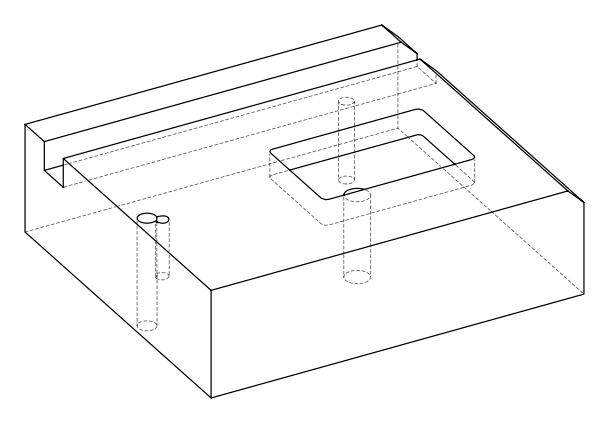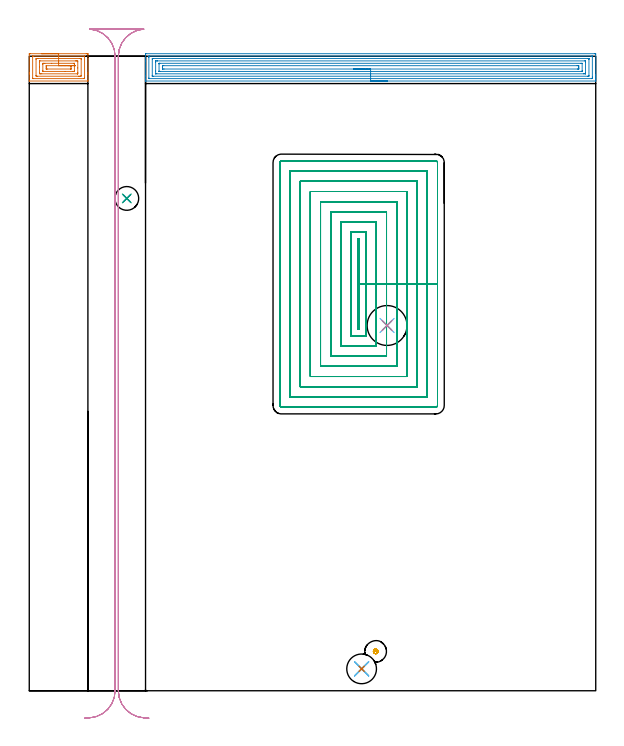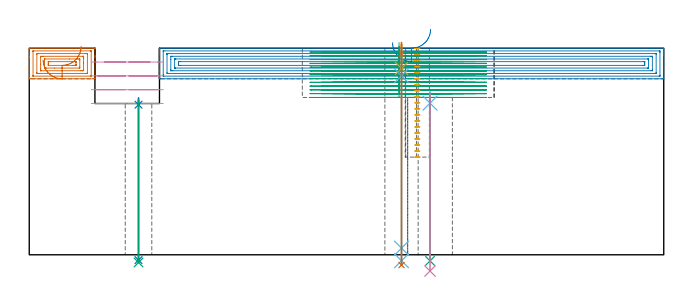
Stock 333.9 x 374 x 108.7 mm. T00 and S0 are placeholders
(PLAN: 15 operations, 11 tool changes, 94.8 min)
(1 AREA_MILL | FG_CHAMFER_SURFACE | UGT0205_001 | 1.96 min | 5443 mm3)
(2 AREA_MILL_1 | FG_CHAMFER_SURFACE_1 | UGT0205_001 | 13.04 min | 35353 mm3)
(3 MILL_RECTANGULAR_POCKET | POCKET_RECTANGULAR_STRAIGHT | NXT0201_009 | Follow Part, ap 2, ae 75% | 69.12 min | 399645 mm3)
(4 MILL_RECTANGULAR_SLOT | SLOT_RECTANGULAR | UGT0201_004 | Follow Part, ap 8, ae 75% | 7.09 min | 367162 mm3)
(5 MILL_BLIND_HOLE_FROM_SOLID_MATERIAL | STEP1POCKET | NXT0201_010 | Spiral | 0.99 min | 7177 mm3)
(6 SPOT_DRILL | STEP1HOLE | NXT0321_9005460120000 | 0.05 min | 229 mm3)
(7 SPOT_DRILL_1 | STEP1HOLE_1 | NXT0321_9005460120000 | 0.05 min | 156 mm3)
(8 SPOT_DRILL_2 | STEP1HOLE_2 | NXT0321_9005460120000 | 0.04 min | 22 mm3)
(9 DRILL_THROUGH_HOLE_INTO_CENTER | STEP1HOLE | NXT0301_065 | 0.36 min | 5574 mm3)
(10 DRILL_TO_ENLARGE_THROUGH_HOLE | STEP1HOLE | UGT0301_056 | 0.38 min | 30162 mm3)
(11 DRILL_BLIND_HOLE_INTO_CENTER | STEP1HOLE_1 | NXT0301_042 | 0.05 min | 355 mm3)
(12 GUN_DRILL_THROUGH_HOLE | STEP1HOLE_1 | UGT0307_003 | 0.53 min | 3731 mm3)
(13 SPADE_DRILL_TO_ENLARGE_THROUGH_HOLE | STEP1HOLE_1 | UGT0306_008 | 0.47 min | 21337 mm3)
(14 DRILL_THROUGH_HOLE_INTO_CENTER_1 | STEP1HOLE_2 | NXT0301_042 | 0.34 min | 3107 mm3)
(15 DRILL_TO_ENLARGE_THROUGH_HOLE_1 | STEP1HOLE_2 | NXT0301_104 | 0.35 min | 9111 mm3)
(TOOL UGT0205_001 | Chamfer Mill 20 x 3 x 45 deg. | D20 FL50 Z2)
(TOOL NXT0201_009 | ENDMILL 8mm [2P460-0800-NA 1630] | D8 FL26 Z6)
(TOOL UGT0201_004 | End Mill 32 mm | D32 FL53 Z6)
(TOOL NXT0201_010 | ENDMILL 10mm [2P460-1000-NA 1630] | D10 FL30 Z6)
(TOOL NXT0321_9005460120000 | NC Spot Drill, 142deg, 12mm, Carbide, Uncoated | D12 PA142 FL30 Z2)
(TOOL NXT0301_065 | Carbide Drill 9.4mm [860.1-0940-075A1-MM 2214] | D9.4 PA140 FL98 Z2)
(TOOL UGT0301_056 | Twist Drill 23.5 mm | D23.5 PA118 FL155 Z2)
(TOOL NXT0301_042 | Carbide Drill 7.1mm [860.1-0710-057A1-MM 2214] | D7.1 PA140 FL85 Z2)
(TOOL UGT0307_003 | Gun Drill 7 mm | D7 PA130 FL24 Z1)
(TOOL UGT0306_008 | Spade Drill 17.5mm | D17.5 PA132 FL10 Z2)
(TOOL NXT0301_104 | Carbide Drill 14mm [860.1-1400-112A1-MM 2214] | D14 PA140 FL123 Z2)
(OP 1 AREA_MILL)
G17 G21 G94 G90
T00 M6
G54
G17 G0 G90 X7.3 Y375.5 S1061 M3
G43 Z118.7 H0
Z102.6
G94 G1 X7.338 Z101.728 F250.
X7.452 Z100.864
X7.641 Z100.012
X7.903 Z99.18
X8.237 Z98.374
X8.64 Z97.6
X9.108 Z96.864
X9.64 Z96.172
X10.229 Z95.529
X10.872 Z94.94
X11.564 Z94.408
X12.3 Z93.94
X13.074 Z93.537
X13.88 Z93.203
X14.712 Z92.941
X15.563 Z92.752
X16.428 Z92.638
X17.3 Z92.6
X33.59 Y375.499 Z92.601
X34.106 Y375.497 Z92.603
X34.593 Y375.491 Z92.605
X34.597 Y375.474 Z92.621
X34.6 Y374.982 Z93.113
Y364.348 Z103.745
Y363.566 Z104.532
Y363.462 Z104.636
X34.599 Y359.52 Z108.579
X34.59 Y359.405 Z108.693
X34.548 Y359.4 Z108.7
X0.052
X0.01 Y359.405 Z108.693
X0. Y359.522 Z108.577
Y363.566 Z104.532
Y364.348 Z103.745
X0.001 Y374.982 Z93.113
X0.003 Y375.474 Z92.621
X0.007 Y375.491 Z92.605
X0.494 Y375.5 Z92.6
X17.3
Y374.086 Z94.014
X32.347
X32.55 Y374.079 Z94.021
X32.591 Y374.077 Z94.023
X32.595 Y374.048 Z94.052
X32.598 Y374.016 Z94.084
X32.599 Y373.982 Z94.118
X32.6 Y373.833 Z94.267
X32.599 Y361.162 Z106.938
X32.596 Y360.986 Z107.114
X32.59 Y360.846 Z107.254
X32.587 Y360.82 Z107.28
X32.581 Y360.818 Z107.282
X32.555 Y360.816 Z107.284
X32.337 Y360.814 Z107.286
X2.253
X2.05 Y360.821 Z107.279
X2.009 Y360.823 Z107.277
X2.005 Y360.852 Z107.248
X2.002 Y360.884 Z107.216
X2.001 Y360.918 Z107.182
X2. Y361.067 Z107.033
X2.001 Y373.738 Z94.362
X2.004 Y373.914 Z94.186
X2.01 Y374.054 Z94.046
X2.013 Y374.08 Z94.02
X2.019 Y374.082 Z94.018
X2.045 Y374.084 Z94.016
X2.263 Y374.086 Z94.014
X17.3
Y372.672 Z95.428
X29.683 Y372.671 Z95.429
X30.223 Y372.669 Z95.431
X30.568 Y372.665 Z95.435
X30.597 Y372.324 Z95.776
X30.599 Y372.292 Z95.808
Y362.576 Z105.524
Y362.545 Z105.555
X30.568 Y362.235 Z105.865
X30.028 Y362.23 Z105.87
X29.683 Y362.229 Z105.871
X29.146 Y362.228 Z105.872
X4.917 Y362.229 Z105.871
X4.377 Y362.231 Z105.869
X4.032 Y362.235 Z105.865
X4.003 Y362.576 Z105.524
X4.001 Y362.608 Z105.492
Y372.324 Z95.776
Y372.355 Z95.745
X4.032 Y372.665 Z95.435
X4.572 Y372.67 Z95.43
X4.917 Y372.671 Z95.429
X5.454 Y372.672 Z95.428
X17.3
Y371.257 Z96.843
X27.21
X27.914 Y371.255 Z96.845
X28.099 Y371.253 Z96.847
X28.59 Y371.24 Z96.86
X28.598 Y370.752 Z97.348
X28.6 Y367.106 Z100.994
Y364.548 Z103.552
X28.599 Y364.348 Z103.752
X28.593 Y363.668 Z104.432
X28.588 Y363.649 Z104.451
X28.573 Y363.647 Z104.453
X28.53 Y363.645 Z104.455
X28.442 Y363.643 Z104.457
X28.266
X7.39
X6.686 Y363.645 Z104.455
X6.501 Y363.647 Z104.453
X6.01 Y363.66 Z104.44
X6.002 Y364.148 Z103.952
X6. Y367.794 Z100.306
Y370.352 Z97.748
X6.001 Y370.552 Z97.548
X6.007 Y371.232 Z96.868
X6.012 Y371.251 Z96.849
X6.027 Y371.253 Z96.847
X6.07 Y371.255 Z96.845
X6.158 Y371.257 Z96.843
X6.334
X17.3
Y369.843 Z98.257
X26.323
X26.441 Y369.841 Z98.259
X26.535 Y369.839 Z98.261
X26.589 Y369.836 Z98.264
X26.591 Y369.817 Z98.283
X26.595 Y369.665 Z98.435
X26.6 Y369.21 Z98.89
Y365.665 Z102.435
X26.596 Y365.235 Z102.865
X26.593 Y365.121 Z102.979
X26.59 Y365.07 Z103.03
X26.499 Y365.064 Z103.036
X26.32 Y365.059 Z103.041
X26.145 Y365.058 Z103.042
X25.438 Y365.057 Z103.043
X21.192
X8.277
X8.159 Y365.059 Z103.041
X8.065 Y365.061 Z103.039
X8.011 Y365.064 Z103.036
X8.009 Y365.083 Z103.017
X8.005 Y365.235 Z102.865
X8. Y365.69 Z102.41
Y369.235 Z98.865
X8.004 Y369.665 Z98.435
X8.007 Y369.779 Z98.321
X8.01 Y369.83 Z98.27
X8.101 Y369.836 Z98.264
X8.28 Y369.841 Z98.259
X8.455 Y369.842 Z98.258
X9.162 Y369.843 Z98.257
X13.231
X17.3
Y368.429 Z99.671
X22.957
X23.841
X24.376 Y368.428 Z99.672
X24.554 Y368.425 Z99.675
X24.582 Y368.422 Z99.678
X24.59 Y368.42 Z99.68
X24.593 Y368.386 Z99.714
X24.598 Y368.267 Z99.833
X24.599 Y368.117 Z99.983
X24.6 Y367.893 Z100.207
Y367.007 Z101.093
X24.599 Y366.783 Z101.317
X24.594 Y366.558 Z101.542
X24.59 Y366.495 Z101.605
X24.585 Y366.477 Z101.623
X24.575 Y366.476 Z101.624
X24.51 Y366.473 Z101.627
X24.376 Y366.472 Z101.628
X10.759 Y366.471 Z101.629
X10.224 Y366.472 Z101.628
X10.046 Y366.475 Z101.625
X10.018 Y366.478 Z101.622
X10.01 Y366.48 Z101.62
X10.007 Y366.514 Z101.586
X10.002 Y366.633 Z101.467
X10. Y367.231 Z100.869
Y367.893 Z100.207
X10.001 Y368.117 Z99.983
X10.006 Y368.342 Z99.758
X10.01 Y368.405 Z99.695
X10.015 Y368.423 Z99.677
X10.025 Y368.424 Z99.676
X10.09 Y368.427 Z99.673
X10.224 Y368.428 Z99.672
X17.3 Y368.429 Z99.671
X18.172 Z99.709
X19.036 Z99.823
X19.888 Z100.012
X20.72 Z100.274
X21.526 Z100.608
X22.3 Z101.011
X23.036 Z101.48
X23.728 Z102.011
X24.371 Z102.6
X24.96 Z103.243
X25.492 Z103.935
X25.96 Z104.671
X26.363 Z105.445
X26.697 Z106.251
X26.959 Z107.083
X27.148 Z107.935
X27.262 Z108.799
X27.3 Z109.671
G0 Z118.7
M5
M2
(OP 2 AREA_MILL_1)
G17 G21 G94 G90
T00 M6
G54
G17 G0 G90 X211.2 Y359.4 S1061 M3
G43 Z118.7 H0
G94 G1 X211.162 Z117.828 F250.
X211.048 Z116.963
X210.859 Z116.112
X210.597 Z115.28
X210.263 Z114.474
X209.86 Z113.7
X209.392 Z112.964
X208.86 Z112.272
X208.271 Z111.629
X207.628 Z111.039
X206.936 Z110.508
X206.2 Z110.04
X205.426 Z109.637
X204.62 Z109.303
X203.788 Z109.041
X202.936 Z108.852
X202.072 Z108.738
X201.2 Z108.7
X68.66
X68.509 Y359.402 Z108.688
X68.5 Y359.427 Z108.664
Y359.771 Z108.328
Y360.167 Z107.932
Y360.804 Z107.291
Y362.008 Z106.089
Y362.576 Z105.518
Y371.296 Z96.801
Y374.982 Z93.115
X68.502 Y375.268 Z92.829
X68.51 Y375.492 Z92.606
X68.734 Y375.499 Z92.599
X333.294 Y375.5 Z92.6
X333.668 Y375.497 Z92.602
X333.89 Y375.492 Z92.606
X333.9 Y375.267 Z92.831
Y363.178 Z104.917
Y362.576 Z105.518
Y362.008 Z106.089
Y361.69 Z106.406
Y361.122 Z106.974
Y360.804 Z107.291
Y360.167 Z107.932
Y359.772 Z108.328
Y359.427 Z108.664
X333.891 Y359.402 Z108.688
X333.74 Y359.4 Z108.7
X201.2
Y360.814 Z107.286
X70.891
X70.67 Y360.816 Z107.284
X70.564 Y360.818 Z107.282
X70.519 Y360.821 Z107.279
X70.51 Y360.849 Z107.251
X70.506 Y360.948 Z107.152
X70.501 Y361.192 Z106.908
X70.5 Y373.21 Z94.89
X70.502 Y373.597 Z94.503
X70.51 Y373.987 Z94.113
X70.515 Y374.079 Z94.021
X70.561 Y374.082 Z94.018
X70.671 Y374.084 Z94.016
X70.891 Y374.086 Z94.014
X331.509
X331.73 Y374.084 Z94.016
X331.836 Y374.082 Z94.018
X331.881 Y374.079 Z94.021
X331.89 Y374.051 Z94.049
X331.894 Y373.952 Z94.148
X331.899 Y373.708 Z94.392
X331.9 Y361.69 Z106.41
X331.898 Y361.303 Z106.797
X331.89 Y360.913 Z107.187
X331.885 Y360.821 Z107.279
X331.839 Y360.818 Z107.282
X331.729 Y360.816 Z107.284
X331.509 Y360.814 Z107.286
X201.2
Y362.228 Z105.872
X73.026 Y362.229 Z105.871
X72.677 Y362.23 Z105.87
X72.56 Y362.233 Z105.867
X72.522 Y362.235 Z105.865
X72.51 Y362.244 Z105.856
X72.506 Y362.284 Z105.816
X72.502 Y362.401 Z105.699
X72.5 Y362.576 Z105.524
Y362.751 Z105.349
X72.501 Y372.324 Z95.776
X72.503 Y372.496 Z95.604
X72.511 Y372.665 Z95.435
X72.677 Y372.667 Z95.433
X73.22 Y372.671 Z95.429
X329.374
X329.723 Y372.67 Z95.43
X329.84 Y372.667 Z95.433
X329.878 Y372.665 Z95.435
X329.89 Y372.655 Z95.445
X329.894 Y372.616 Z95.484
X329.898 Y372.499 Z95.601
X329.9 Y372.324 Z95.776
Y372.149 Z95.951
X329.899 Y362.576 Z105.524
X329.897 Y362.404 Z105.696
X329.889 Y362.236 Z105.864
X329.723 Y362.233 Z105.867
X329.18 Y362.229 Z105.871
X201.2 Y362.228 Z105.872
Y363.643 Z104.457
X75.172
X74.593 Y363.645 Z104.455
X74.527 Y363.648 Z104.452
X74.512 Y363.649 Z104.451
X74.509 Y363.665 Z104.435
X74.505 Y363.714 Z104.386
X74.501 Y363.913 Z104.187
X74.5 Y365.235 Z102.865
Y370.552 Z97.548
X74.503 Y370.976 Z97.124
X74.507 Y371.187 Z96.913
X74.51 Y371.239 Z96.861
X74.518 Y371.251 Z96.849
X74.543 Y371.252 Z96.848
X74.645 Y371.255 Z96.845
X75.354 Y371.257 Z96.843
X75.536
X327.228
X327.807 Y371.255 Z96.845
X327.872 Y371.252 Z96.848
X327.888 Y371.251 Z96.849
X327.891 Y371.235 Z96.865
X327.895 Y371.186 Z96.914
X327.899 Y370.987 Z97.113
X327.9 Y370.59 Z97.51
Y364.348 Z103.752
X327.897 Y363.924 Z104.176
X327.893 Y363.713 Z104.387
X327.89 Y363.661 Z104.439
X327.882 Y363.649 Z104.451
X327.857 Y363.648 Z104.452
X327.755 Y363.645 Z104.455
X327.046 Y363.643 Z104.457
X326.864
X201.2
Y365.057 Z103.043
X77.139
X76.96 Y365.058 Z103.042
X76.602 Y365.062 Z103.038
X76.509 Y365.064 Z103.036
X76.506 Y365.089 Z103.011
X76.502 Y365.144 Z102.956
X76.501 Y365.235 Z102.865
X76.5 Y369.413 Z98.687
X76.503 Y369.665 Z98.435
X76.509 Y369.823 Z98.277
X76.511 Y369.836 Z98.264
X76.567 Y369.839 Z98.261
X76.662 Y369.842 Z98.258
X76.781 Y369.843 Z98.257
X76.96
X325.261
X325.44 Y369.842 Z98.258
X325.798 Y369.838 Z98.262
X325.891 Y369.836 Z98.264
X325.894 Y369.811 Z98.289
X325.898 Y369.756 Z98.344
X325.899 Y369.665 Z98.435
X325.9 Y365.487 Z102.613
X325.897 Y365.235 Z102.865
X325.891 Y365.077 Z103.023
X325.888 Y365.064 Z103.036
X325.833 Y365.061 Z103.039
X325.738 Y365.058 Z103.042
X325.619 Y365.057 Z103.043
X325.44
X201.2
Y366.471 Z101.629
X79.463 Y366.472 Z101.628
X78.924 Y366.475 Z101.625
X78.564 Y366.478 Z101.622
X78.51 Y366.485 Z101.615
X78.504 Y366.538 Z101.562
X78.501 Y367.007 Z101.093
X78.5 Y367.428 Z100.672
Y367.893 Z100.207
Y368.314 Z99.786
X78.503 Y368.374 Z99.726
X78.508 Y368.41 Z99.69
X78.512 Y368.423 Z99.677
X78.521 Y368.424 Z99.676
X78.654 Y368.427 Z99.673
X78.924 Y368.428 Z99.672
X79.277 Y368.429 Z99.671
X322.937 Y368.428 Z99.672
X323.476 Y368.425 Z99.675
X323.836 Y368.422 Z99.678
X323.89 Y368.415 Z99.685
X323.896 Y368.362 Z99.738
X323.899 Y367.893 Z100.207
X323.9 Y367.472 Z100.628
Y367.007 Z101.093
X323.899 Y366.586 Z101.514
X323.897 Y366.526 Z101.574
X323.892 Y366.49 Z101.61
X323.888 Y366.477 Z101.623
X323.879 Y366.476 Z101.624
X323.746 Y366.473 Z101.627
X323.476 Y366.472 Z101.628
X323.123 Y366.471 Z101.629
X201.2
X200.328 Z101.667
X199.464 Z101.781
X198.612 Z101.97
X197.78 Z102.232
X196.974 Z102.566
X196.2 Z102.969
X195.464 Z103.437
X194.772 Z103.968
X194.129 Z104.558
X193.54 Z105.201
X193.008 Z105.893
X192.54 Z106.629
X192.137 Z107.403
X191.803 Z108.209
X191.541 Z109.041
X191.352 Z109.892
X191.238 Z110.757
X191.2 Z111.629
G0 Z118.7
M5
M2
(OP 3 MILL_RECTANGULAR_POCKET)
G17 G21 G94 G90
T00 M6
G54
G17 G0 G90 X194.6 Y221.118 S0 M3
G43 Z118.7 H1
Z111.7
G94 G1 Y239.75 Z106.708 F250.
Y266.3 F500.
X193.7
Y213.2
X194.6
Y239.75
X198.6
Y270.3
X189.7
Y209.2
X198.6
Y239.75
X204.6
Y276.3
X183.7
Y203.2
X204.6
Y239.75
X210.6
Y282.3
X177.7
Y197.2
X210.6
Y239.75
X216.6
Y288.3
X171.7
Y191.2
X216.6
Y239.75
X222.6
Y294.3
X165.7
Y185.2
X222.6
Y239.75
X228.6
Y300.3
X159.7
Y179.2
X228.6
Y239.75
X234.6
Y306.3
X153.7
Y173.2
X234.6
Y239.75
X240.6
Y311.4
G3 X239.7 Y312.3 R0.9
G1 X148.6
G3 X147.7 Y311.4 R0.9
G1 Y168.1
G3 X148.6 Y167.2 R0.9
G1 X239.7
G3 X240.6 Y168.1 R0.9
G1 Y239.75
Y240.75
G0 X194.6 Y221.118 Z109.708
G1 Y239.75 Z104.715 F250.
Y266.3 F500.
X193.7
Y213.2
X194.6
Y239.75
X198.6
Y270.3
X189.7
Y209.2
X198.6
Y239.75
X204.6
Y276.3
X183.7
Y203.2
X204.6
Y239.75
X210.6
Y282.3
X177.7
Y197.2
X210.6
Y239.75
X216.6
Y288.3
X171.7
Y191.2
X216.6
Y239.75
X222.6
Y294.3
X165.7
Y185.2
X222.6
Y239.75
X228.6
Y300.3
X159.7
Y179.2
X228.6
Y239.75
X234.6
Y306.3
X153.7
Y173.2
X234.6
Y239.75
X240.6
Y311.4
G3 X239.7 Y312.3 R0.9
G1 X148.6
G3 X147.7 Y311.4 R0.9
G1 Y168.1
G3 X148.6 Y167.2 R0.9
G1 X239.7
G3 X240.6 Y168.1 R0.9
G1 Y239.75
Y240.75
G0 X194.6 Y221.118 Z107.715
G1 Y239.75 Z102.723 F250.
Y266.3 F500.
X193.7
Y213.2
X194.6
Y239.75
X198.6
Y270.3
X189.7
Y209.2
X198.6
Y239.75
X204.6
Y276.3
X183.7
Y203.2
X204.6
Y239.75
X210.6
Y282.3
X177.7
Y197.2
X210.6
Y239.75
X216.6
Y288.3
X171.7
Y191.2
X216.6
Y239.75
X222.6
Y294.3
X165.7
Y185.2
X222.6
Y239.75
X228.6
Y300.3
X159.7
Y179.2
X228.6
Y239.75
X234.6
Y306.3
X153.7
Y173.2
X234.6
Y239.75
X240.6
Y311.4
G3 X239.7 Y312.3 R0.9
G1 X148.6
G3 X147.7 Y311.4 R0.9
G1 Y168.1
G3 X148.6 Y167.2 R0.9
G1 X239.7
G3 X240.6 Y168.1 R0.9
G1 Y239.75
Y240.75
G0 X194.6 Y221.118 Z105.723
G1 Y239.75 Z100.731 F250.
Y266.3 F500.
X193.7
Y213.2
X194.6
Y239.75
X198.6
Y270.3
X189.7
Y209.2
X198.6
Y239.75
X204.6
Y276.3
X183.7
Y203.2
X204.6
Y239.75
X210.6
Y282.3
X177.7
Y197.2
X210.6
Y239.75
X216.6
Y288.3
X171.7
Y191.2
X216.6
Y239.75
X222.6
Y294.3
X165.7
Y185.2
X222.6
Y239.75
X228.6
Y300.3
X159.7
Y179.2
X228.6
Y239.75
X234.6
Y306.3
X153.7
Y173.2
X234.6
Y239.75
X240.6
Y311.4
G3 X239.7 Y312.3 R0.9
G1 X148.6
G3 X147.7 Y311.4 R0.9
G1 Y168.1
G3 X148.6 Y167.2 R0.9
G1 X239.7
G3 X240.6 Y168.1 R0.9
G1 Y239.75
Y240.75
G0 X194.6 Y221.118 Z103.731
G1 Y239.75 Z98.738 F250.
Y266.3 F500.
X193.7
Y213.2
X194.6
Y239.75
X198.6
Y270.3
X189.7
Y209.2
X198.6
Y239.75
X204.6
Y276.3
X183.7
Y203.2
X204.6
Y239.75
X210.6
Y282.3
X177.7
Y197.2
X210.6
Y239.75
X216.6
Y288.3
X171.7
Y191.2
X216.6
Y239.75
X222.6
Y294.3
X165.7
Y185.2
X222.6
Y239.75
X228.6
Y300.3
X159.7
Y179.2
X228.6
Y239.75
X234.6
Y306.3
X153.7
Y173.2
X234.6
Y239.75
X240.6
Y311.4
G3 X239.7 Y312.3 R0.9
G1 X148.6
G3 X147.7 Y311.4 R0.9
G1 Y168.1
G3 X148.6 Y167.2 R0.9
G1 X239.7
G3 X240.6 Y168.1 R0.9
G1 Y239.75
Y240.75
G0 X194.6 Y221.118 Z101.738
G1 Y239.75 Z96.746 F250.
Y266.3 F500.
X193.7
Y213.2
X194.6
Y239.75
X198.6
Y270.3
X189.7
Y209.2
X198.6
Y239.75
X204.6
Y276.3
X183.7
Y203.2
X204.6
Y239.75
X210.6
Y282.3
X177.7
Y197.2
X210.6
Y239.75
X216.6
Y288.3
X171.7
Y191.2
X216.6
Y239.75
X222.6
Y294.3
X165.7
Y185.2
X222.6
Y239.75
X228.6
Y300.3
X159.7
Y179.2
X228.6
Y239.75
X234.6
Y306.3
X153.7
Y173.2
X234.6
Y239.75
X240.6
Y311.4
G3 X239.7 Y312.3 R0.9
G1 X148.6
G3 X147.7 Y311.4 R0.9
G1 Y168.1
G3 X148.6 Y167.2 R0.9
G1 X239.7
G3 X240.6 Y168.1 R0.9
G1 Y239.75
Y240.75
G0 X194.6 Y221.118 Z99.746
G1 Y239.75 Z94.754 F250.
Y266.3 F500.
X193.7
Y213.2
X194.6
Y239.75
X198.6
Y270.3
X189.7
Y209.2
X198.6
Y239.75
X204.6
Y276.3
X183.7
Y203.2
X204.6
Y239.75
X210.6
Y282.3
X177.7
Y197.2
X210.6
Y239.75
X216.6
Y288.3
X171.7
Y191.2
X216.6
Y239.75
X222.6
Y294.3
X165.7
Y185.2
X222.6
Y239.75
X228.6
Y300.3
X159.7
Y179.2
X228.6
Y239.75
X234.6
Y306.3
X153.7
Y173.2
X234.6
Y239.75
X240.6
Y311.4
G3 X239.7 Y312.3 R0.9
G1 X148.6
G3 X147.7 Y311.4 R0.9
G1 Y168.1
G3 X148.6 Y167.2 R0.9
G1 X239.7
G3 X240.6 Y168.1 R0.9
G1 Y239.75
Y240.75
G0 X194.6 Y221.118 Z97.754
G1 Y239.75 Z92.761 F250.
Y266.3 F500.
X193.7
Y213.2
X194.6
Y239.75
X198.6
Y270.3
X189.7
Y209.2
X198.6
Y239.75
X204.6
Y276.3
X183.7
Y203.2
X204.6
Y239.75
X210.6
Y282.3
X177.7
Y197.2
X210.6
Y239.75
X216.6
Y288.3
X171.7
Y191.2
X216.6
Y239.75
X222.6
Y294.3
X165.7
Y185.2
X222.6
Y239.75
X228.6
Y300.3
X159.7
Y179.2
X228.6
Y239.75
X234.6
Y306.3
X153.7
Y173.2
X234.6
Y239.75
X240.6
Y311.4
G3 X239.7 Y312.3 R0.9
G1 X148.6
G3 X147.7 Y311.4 R0.9
G1 Y168.1
G3 X148.6 Y167.2 R0.9
G1 X239.7
G3 X240.6 Y168.1 R0.9
G1 Y239.75
Y240.75
G0 X194.6 Y221.118 Z95.761
G1 Y239.75 Z90.769 F250.
Y266.3 F500.
X193.7
Y213.2
X194.6
Y239.75
X198.6
Y270.3
X189.7
Y209.2
X198.6
Y239.75
X204.6
Y276.3
X183.7
Y203.2
X204.6
Y239.75
X210.6
Y282.3
X177.7
Y197.2
X210.6
Y239.75
X216.6
Y288.3
X171.7
Y191.2
X216.6
Y239.75
X222.6
Y294.3
X165.7
Y185.2
X222.6
Y239.75
X228.6
Y300.3
X159.7
Y179.2
X228.6
Y239.75
X234.6
Y306.3
X153.7
Y173.2
X234.6
Y239.75
X240.6
Y311.4
G3 X239.7 Y312.3 R0.9
G1 X148.6
G3 X147.7 Y311.4 R0.9
G1 Y168.1
G3 X148.6 Y167.2 R0.9
G1 X239.7
G3 X240.6 Y168.1 R0.9
G1 Y239.75
Y240.75
G0 X194.6 Y221.118 Z93.769
G1 Y239.75 Z88.777 F250.
Y266.3 F500.
X193.7
Y213.2
X194.6
Y239.75
X198.6
Y270.3
X189.7
Y209.2
X198.6
Y239.75
X204.6
Y276.3
X183.7
Y203.2
X204.6
Y239.75
X210.6
Y282.3
X177.7
Y197.2
X210.6
Y239.75
X216.6
Y288.3
X171.7
Y191.2
X216.6
Y239.75
X222.6
Y294.3
X165.7
Y185.2
X222.6
Y239.75
X228.6
Y300.3
X159.7
Y179.2
X228.6
Y239.75
X234.6
Y306.3
X153.7
Y173.2
X234.6
Y239.75
X240.6
Y311.4
G3 X239.7 Y312.3 R0.9
G1 X148.6
G3 X147.7 Y311.4 R0.9
G1 Y168.1
G3 X148.6 Y167.2 R0.9
G1 X239.7
G3 X240.6 Y168.1 R0.9
G1 Y239.75
Y240.75
G0 X194.6 Y221.118 Z91.777
G1 Y239.75 Z86.785 F250.
Y266.3 F500.
X193.7
Y213.2
X194.6
Y239.75
X198.6
Y270.3
X189.7
Y209.2
X198.6
Y239.75
X204.6
Y276.3
X183.7
Y203.2
X204.6
Y239.75
X210.6
Y282.3
X177.7
Y197.2
X210.6
Y239.75
X216.6
Y288.3
X171.7
Y191.2
X216.6
Y239.75
X222.6
Y294.3
X165.7
Y185.2
X222.6
Y239.75
X228.6
Y300.3
X159.7
Y179.2
X228.6
Y239.75
X234.6
Y306.3
X153.7
Y173.2
X234.6
Y239.75
X240.6
Y311.4
G3 X239.7 Y312.3 R0.9
G1 X148.6
G3 X147.7 Y311.4 R0.9
G1 Y168.1
G3 X148.6 Y167.2 R0.9
G1 X239.7
G3 X240.6 Y168.1 R0.9
G1 Y239.75
Y240.75
G0 X194.6 Y221.118 Z89.785
G1 Y239.75 Z84.792 F250.
Y266.3 F500.
X193.7
Y213.2
X194.6
Y239.75
X198.6
Y270.3
X189.7
Y209.2
X198.6
Y239.75
X204.6
Y276.3
X183.7
Y203.2
X204.6
Y239.75
X210.6
Y282.3
X177.7
Y197.2
X210.6
Y239.75
X216.6
Y288.3
X171.7
Y191.2
X216.6
Y239.75
X222.6
Y294.3
X165.7
Y185.2
X222.6
Y239.75
X228.6
Y300.3
X159.7
Y179.2
X228.6
Y239.75
X234.6
Y306.3
X153.7
Y173.2
X234.6
Y239.75
X240.6
Y311.4
G3 X239.7 Y312.3 R0.9
G1 X148.6
G3 X147.7 Y311.4 R0.9
G1 Y168.1
G3 X148.6 Y167.2 R0.9
G1 X239.7
G3 X240.6 Y168.1 R0.9
G1 Y239.75
Y240.75
G0 X194.6 Y221.118 Z87.792
G1 Y239.75 Z82.8 F250.
Y266.3 F500.
X193.7
Y213.2
X194.6
Y239.75
X198.6
Y270.3
X189.7
Y209.2
X198.6
Y239.75
X204.6
Y276.3
X183.7
Y203.2
X204.6
Y239.75
X210.6
Y282.3
X177.7
Y197.2
X210.6
Y239.75
X216.6
Y288.3
X171.7
Y191.2
X216.6
Y239.75
X222.6
Y294.3
X165.7
Y185.2
X222.6
Y239.75
X228.6
Y300.3
X159.7
Y179.2
X228.6
Y239.75
X234.6
Y306.3
X153.7
Y173.2
X234.6
Y239.75
X240.6
Y311.4
G3 X239.7 Y312.3 R0.9
G1 X148.6
G3 X147.7 Y311.4 R0.9
G1 Y168.1
G3 X148.6 Y167.2 R0.9
G1 X239.7
G3 X240.6 Y168.1 R0.9
G1 Y239.75
Y240.75
G0 Z118.7
M5
M2
(OP 4 MILL_RECTANGULAR_SLOT)
G17 G21 G94 G90
T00 M6
G54
G17 G0 G90 X70.515 Y-16.154 S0 M3
G43 Z118.7 H0
Z101.425
G94 G1 X67.521 Y-15.97 F250.
G2 X52.5 Y0. R16. F500.
G1 Y374.
G2 X63.479 Y389.192 R16.
G1 X63.488 Y389.22
G3 X58.554 Y390. R16.
G1 X44.547
G3 X39.612 Y389.22 R16.
G1 X39.622 Y389.192
G2 X50.6 Y374. R16.
G1 Y0.
G2 X35.579 Y-15.97 R16.
G1 X32.585 Y-16.154 F250.
G0 X70.515 Z94.15
G1 X67.521 Y-15.97
G2 X52.5 Y0. R16. F500.
G1 Y374.
G2 X66.976 Y389.927 R16.
G1 X66.979 Y389.957
G3 X65.809 Y390. R16.
G1 X37.282
G3 X36.118 Y389.958 R16.
G1 X36.12 Y389.928
G2 X50.6 Y374. R16.
G1 Y0.
G2 X35.579 Y-15.97 R16.
G1 X32.585 Y-16.154 F250.
G0 X70.515 Z86.875
G1 X67.521 Y-15.97
G2 X52.5 Y0. R16. F500.
G1 Y374.
G2 X67.521 Y389.97 R16.
G1 Y390.
X35.579
Y389.97
G2 X50.6 Y374. R16.
G1 Y0.
G2 X35.579 Y-15.97 R16.
G1 X32.585 Y-16.154 F250.
G0 X70.515 Z79.6
G1 X67.521 Y-15.97
G2 X52.5 Y0. R16. F500.
G1 Y374.
G2 X67.521 Y389.97 R16.
G1 Y390.
X35.579
Y389.97
G2 X50.6 Y374. R16.
G1 Y0.
G2 X35.579 Y-15.97 R16.
G1 X32.585 Y-16.154 F250.
G0 Z118.7
M5
M2
(OP 5 MILL_BLIND_HOLE_FROM_SOLID_MATERIAL)
G17 G21 G94 G90
T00 M6
G54
G17 G0 G90 X204.2 Y23.2 S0 M3
G43 Z118.7 H1
Z108.526
G94 G3 X204.833 Y23.917 R0.638 F250.
X204.031 Y24.539 R0.717
X202.861 Y23.031 R1.35
X204.031 Y24.539 R-1.35
X203.446 Y23.785 R0.675
X204.2 Y23.2 R0.675
G0 Z105.353
G3 X204.833 Y23.917 R0.638
X204.031 Y24.539 R0.717
X202.861 Y23.031 R1.35
X204.031 Y24.539 R-1.35
X203.446 Y23.785 R0.675
X204.2 Y23.2 R0.675
G0 Z102.179
G3 X204.833 Y23.917 R0.638
X204.031 Y24.539 R0.717
X202.861 Y23.031 R1.35
X204.031 Y24.539 R-1.35
X203.446 Y23.785 R0.675
X204.2 Y23.2 R0.675
G0 Z99.005
G3 X204.833 Y23.917 R0.638
X204.031 Y24.539 R0.717
X202.861 Y23.031 R1.35
X204.031 Y24.539 R-1.35
X203.446 Y23.785 R0.675
X204.2 Y23.2 R0.675
G0 Z95.832
G3 X204.833 Y23.917 R0.638
X204.031 Y24.539 R0.717
X202.861 Y23.031 R1.35
X204.031 Y24.539 R-1.35
X203.446 Y23.785 R0.675
X204.2 Y23.2 R0.675
G0 Z92.658
G3 X204.833 Y23.917 R0.638
X204.031 Y24.539 R0.717
X202.861 Y23.031 R1.35
X204.031 Y24.539 R-1.35
X203.446 Y23.785 R0.675
X204.2 Y23.2 R0.675
G0 Z89.484
G3 X204.833 Y23.917 R0.638
X204.031 Y24.539 R0.717
X202.861 Y23.031 R1.35
X204.031 Y24.539 R-1.35
X203.446 Y23.785 R0.675
X204.2 Y23.2 R0.675
G0 Z86.311
G3 X204.833 Y23.917 R0.638
X204.031 Y24.539 R0.717
X202.861 Y23.031 R1.35
X204.031 Y24.539 R-1.35
X203.446 Y23.785 R0.675
X204.2 Y23.2 R0.675
G0 Z83.137
G3 X204.833 Y23.917 R0.638
X204.031 Y24.539 R0.717
X202.861 Y23.031 R1.35
X204.031 Y24.539 R-1.35
X203.446 Y23.785 R0.675
X204.2 Y23.2 R0.675
G0 Z79.963
G3 X204.833 Y23.917 R0.638
X204.031 Y24.539 R0.717
X202.861 Y23.031 R1.35
X204.031 Y24.539 R-1.35
X203.446 Y23.785 R0.675
X204.2 Y23.2 R0.675
G0 Z76.789
G3 X204.833 Y23.917 R0.638
X204.031 Y24.539 R0.717
X202.861 Y23.031 R1.35
X204.031 Y24.539 R-1.35
X203.446 Y23.785 R0.675
X204.2 Y23.2 R0.675
G0 Z73.616
G3 X204.833 Y23.917 R0.638
X204.031 Y24.539 R0.717
X202.861 Y23.031 R1.35
X204.031 Y24.539 R-1.35
X203.446 Y23.785 R0.675
X204.2 Y23.2 R0.675
G0 Z70.442
G3 X204.833 Y23.917 R0.638
X204.031 Y24.539 R0.717
X202.861 Y23.031 R1.35
X204.031 Y24.539 R-1.35
X203.446 Y23.785 R0.675
X204.2 Y23.2 R0.675
G0 Z67.268
G3 X204.833 Y23.917 R0.638
X204.031 Y24.539 R0.717
X202.861 Y23.031 R1.35
X204.031 Y24.539 R-1.35
X203.446 Y23.785 R0.675
X204.2 Y23.2 R0.675
G0 Z64.095
G3 X204.833 Y23.917 R0.638
X204.031 Y24.539 R0.717
X202.861 Y23.031 R1.35
X204.031 Y24.539 R-1.35
X203.446 Y23.785 R0.675
X204.2 Y23.2 R0.675
G0 Z60.921
G3 X204.833 Y23.917 R0.638
X204.031 Y24.539 R0.717
X202.861 Y23.031 R1.35
X204.031 Y24.539 R-1.35
X203.446 Y23.785 R0.675
X204.2 Y23.2 R0.675
G0 Z57.747
G3 X204.833 Y23.917 R0.638
X204.031 Y24.539 R0.717
X202.861 Y23.031 R1.35
X204.031 Y24.539 R-1.35
X203.446 Y23.785 R0.675
X204.2 Y23.2 R0.675
G0 Z54.574
G3 X204.833 Y23.917 R0.638
X204.031 Y24.539 R0.717
X202.861 Y23.031 R1.35
X204.031 Y24.539 R-1.35
X203.446 Y23.785 R0.675
X204.2 Y23.2 R0.675
G0 Z51.4
G3 X204.833 Y23.917 R0.638
X204.031 Y24.539 R0.717
X202.861 Y23.031 R1.35
X204.031 Y24.539 R-1.35
X203.446 Y23.785 R0.675
X204.2 Y23.2 R0.675
G0 Z118.7
M5
M2
(OP 6 SPOT_DRILL)
G17 G21 G94 G90
T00 M6
G54
G17 G0 G90 X210.9 Y215.3 S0 M3
G43 Z118.7 H0
G94 G81 G98 Z79.8 F250. R85.8
G80
M5
M2
(OP 7 SPOT_DRILL_1)
G17 G21 G94 G90
T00 M6
G54
G17 G0 G90 X195.9 Y12.9 S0 M3
G43 Z118.7 H0
G94 G81 G98 Z105.7 F250. R111.7
G80
M5
M2
(OP 8 SPOT_DRILL_2)
G17 G21 G94 G90
T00 M6
G54
G17 G0 G90 X57.5 Y290.2 S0 M3
G43 Z118.7 H0
G94 G81 G98 Z78.989 F250. R82.6
G80
M5
M2
(OP 9 DRILL_THROUGH_HOLE_INTO_CENTER)
G17 G21 G94 G90
T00 M6
G54
G17 G0 G90 X210.9 Y215.3 S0 M3
G43 Z118.7 H1
G94 G73 G98 Z-3.211 F250. Q8.601 R84.8
G80
M5
M2
(OP 10 DRILL_TO_ENLARGE_THROUGH_HOLE)
G17 G21 G94 G90
T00 M6
G54
G17 G0 G90 X210.9 Y215.3 S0 M3
G43 Z118.7 H0
G94 G73 G98 Z-8.56 F250. Q22.84 R84.8
G80
M5
M2
(OP 11 DRILL_BLIND_HOLE_INTO_CENTER)
G17 G21 G94 G90
T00 M6
G54
G17 G0 G90 X195.9 Y12.9 S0 M3
G43 Z118.7 H1
G94 G81 G98 Z98.05 F250. R110.7
G80
M5
M2
(OP 12 GUN_DRILL_THROUGH_HOLE)
G17 G21 G94 G90
T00 M6
G54
G17 G0 G90 X195.9 Y12.9 M8
G43 Z118.7 H0
Z108.564
S716 M3
G94 G1 Z94.192 F125. M26
G4 X.084
Z3.5 F250.
G4 X.084
Z-3.132 F125.
G4 X.084
M5
M9
G0 Z108.564
Z118.7
M2
(OP 13 SPADE_DRILL_TO_ENLARGE_THROUGH_HOLE)
G17 G21 G94 G90
T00 M6
G54
G17 G0 G90 X195.9 Y12.9 S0 M3
G43 Z118.7 H0
G94 G73 G98 Z-5.396 F250. Q16.299 R110.7
G80
M5
M2
(OP 14 DRILL_THROUGH_HOLE_INTO_CENTER_1)
G17 G21 G94 G90
T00 M6
G54
G17 G0 G90 X57.5 Y290.2 S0 M3
G43 Z118.7 H1
G94 G73 G98 Z-2.792 F250. Q6.866 R81.6
G80
M5
M2
(OP 15 DRILL_TO_ENLARGE_THROUGH_HOLE_1)
G17 G21 G94 G90
T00 M6
G54
G17 G0 G90 X57.5 Y290.2 S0 M3
G43 Z118.7 H1
G94 G73 G98 Z-4.048 F250. Q13.941 R81.6
G80
M5
M2
